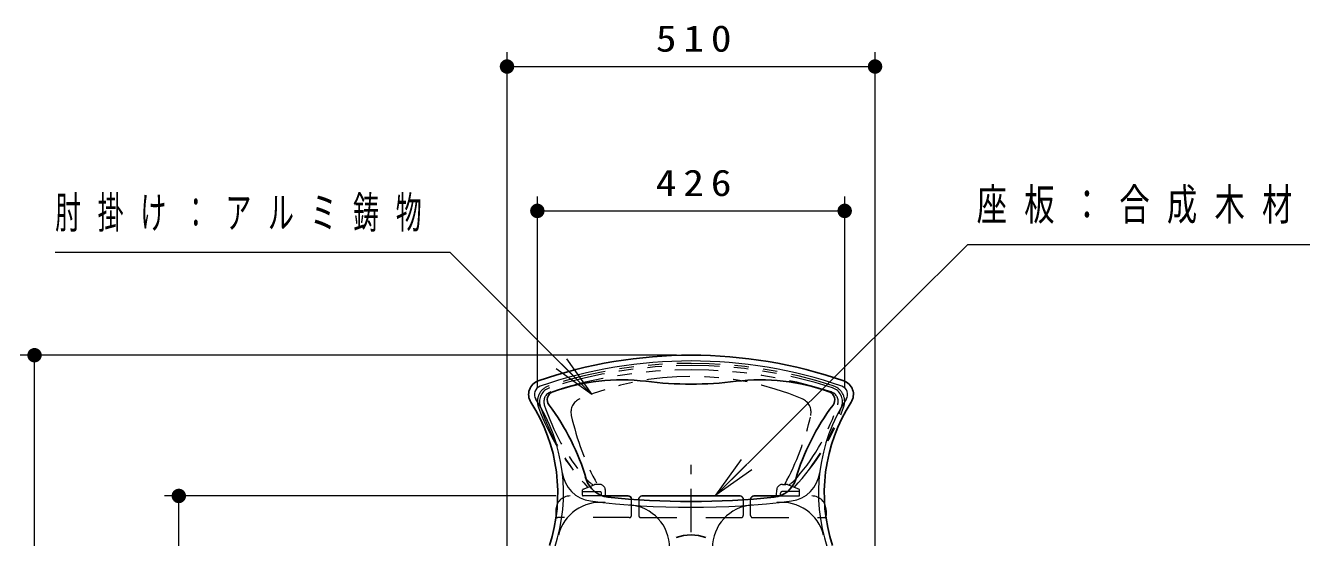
# Model space of a CAD drawing. Units: millimetres on the paper, scale 1:20. Extents: x -385 to 0, y 0 to 267.
# Drawn here: x -157 to -68.6, y 124.1 to 159.5 of the extents above; entities that cross this region are included whole.
import ezdxf

# ---------------------------------------------------------------- set-up
doc = ezdxf.new("R2010")
doc.units = ezdxf.units.MM
for name, pattern in [('USER1', [4.5, 2.5, -2]), ('USER2', [6, 3, -1, 1, -1]), ('USER3', [8, 3, -1, 1, -1, 1, -1])]:
    doc.linetypes.add(name, pattern=pattern)
doc.layers.add('1_20', color=7, linetype='Continuous', lineweight=25)
doc.styles.add('ＭＳ ゴシック', font='')
doc.styles.get('ＭＳ ゴシック').set_extended_font_data('MS Gothic')

# ---------------------------------------------------------------- blocks, each defined once
blk = doc.blocks.new('filled_dot')
at = {"color": 0, "linetype": 'Continuous', "lineweight": -2, "const_width": 1.25}
blk.add_lwpolyline([(-0.625, 0, 1), (0.625, 0, 1)], format="xyb", close=True, dxfattribs=at)

msp = doc.modelspace()

# ---------------------------------------------------------------- linework, layer by layer
at = {"layer": '1_20', "lineweight": 13}
for p, q in [((-123.632, 108.865), (-123.632, 157.69)), ((-98.125, 108.865), (-98.125, 157.69)), ((-123.632, 156.69), (-98.125, 156.69)), ((-121.529, 134.478), (-121.529, 147.69)), ((-100.229, 134.478), (-100.229, 147.69)), ((-121.529, 146.69), (-100.229, 146.69)), ((-111.879, 136.69), (-157.379, 136.69)), ((-156.379, 106.44), (-156.379, 136.69)), ((-119.51, 136.447), (-117.742, 133.973)), ((-117.742, 133.973), (-120.217, 135.74)), ((-117.742, 133.973), (-119.863, 136.094)), ((-109.148, 126.986), (-107.375, 129.457)), ((-109.148, 126.986), (-107.022, 129.103)), ((-106.669, 128.749), (-109.148, 126.986)), ((-120.254, 126.94), (-147.379, 126.94)), ((-146.379, 106.44), (-146.379, 126.94))]:
    msp.add_line(p, q, dxfattribs=at)
at = {"layer": '1_20', "linetype": 'USER2', "lineweight": 13}
msp.add_line((-110.879, 106.44), (-110.879, 129.106), dxfattribs=at)
at = {"layer": '1_20', "color": 2, "linetype": 'USER3', "lineweight": 13}
for p, q in [((-118.404, 126.992), (-118.391, 127.358)), ((-118.36, 127.402), (-117.594, 127.711)), ((-117.216, 127.74), (-117.445, 127.74)), ((-116.804, 126.992), (-116.817, 127.354)), ((-104.954, 126.992), (-104.941, 127.354)), ((-104.542, 127.74), (-104.313, 127.74)), ((-103.398, 127.402), (-104.163, 127.711)), ((-103.354, 126.992), (-103.367, 127.358)), ((-116.854, 126.94), (-118.354, 126.94)), ((-118.347, 127.24), (-117.186, 127.24)), ((-117.079, 126.94), (-117.086, 127.144)), ((-104.904, 126.94), (-103.404, 126.94)), ((-104.679, 126.94), (-104.672, 127.144)), ((-103.411, 127.24), (-104.572, 127.24))]:
    msp.add_line(p, q, dxfattribs=at)
at = {"layer": '1_20', "color": 3, "linetype": 'USER1', "lineweight": 13}
for p, q in [((-115.254, 126.94), (-119.254, 126.94)), ((-115.004, 125.59), (-115.004, 126.69)), ((-114.504, 126.69), (-114.504, 125.59)), ((-114.254, 126.94), (-107.504, 126.94)), ((-107.254, 126.69), (-107.254, 125.59)), ((-106.754, 125.59), (-106.754, 126.69)), ((-106.504, 126.94), (-102.504, 126.94)), ((-120.254, 125.94), (-120.254, 125.59)), ((-101.504, 125.94), (-101.504, 125.59)), ((-115.154, 125.44), (-120.104, 125.44)), ((-114.354, 125.44), (-107.404, 125.44)), ((-106.604, 125.44), (-101.654, 125.44))]:
    msp.add_line(p, q, dxfattribs=at)
at = {"layer": '1_20'}
for p, q in [((-117.018, 126.94), (-115.254, 126.94)), ((-114.254, 126.94), (-107.504, 126.94)), ((-106.504, 126.94), (-104.74, 126.94))]:
    msp.add_line(p, q, dxfattribs=at)
at = {"layer": '1_20', "color": 3}
msp.add_line((-107.254, 126.69), (-107.254, 126.673), dxfattribs=at)
at = {"layer": '1_20', "lineweight": 13}
for points in [[(-109.148, 126.986), (-91.697, 144.363), (-58.079, 144.363)], [(-117.742, 133.973), (-127.579, 143.81), (-154.955, 143.81)]]:
    msp.add_lwpolyline(points, dxfattribs=at)
at = {"layer": '1_20', "color": 4}
for centre, radius, start, end in [((-110.879, 104.19), 32.5, 70.99756, 109.00244), ((-121.136, 133.974), 1, 109.00244, 212.90244), ((-115.714, 120.986), 14, 82.98879, 109.75334), ((-110.879, 160.301), 25.611, 262.98879, 277.01121), ((-106.044, 120.986), 14, 70.24666, 97.01121), ((-100.622, 133.974), 1, 327.09756, 70.99756), ((-120.243, 133.598), 0.6, 109.75334, 217.08167), ((-101.515, 133.598), 0.6, 322.91833, 70.24666), ((-131.715, 127.129), 11.6, 341.7907, 32.90244), ((-133.486, 123.589), 16, 16.3921, 37.08167), ((-88.272, 123.589), 16, 142.91833, 163.6079), ((-90.043, 127.129), 11.6, 147.09756, 198.2093), ((-116.457, 128.598), 1.75, 196.3921, 263.941), ((-105.3, 128.598), 1.75, 276.059, 343.6079), ((-110.879, 181.153), 54.6, 263.941, 276.059), ((-110.879, 121.163), 3.077, 70.54484, 109.45516)]:
    msp.add_arc(centre, radius, start, end, dxfattribs=at)
at = {"layer": '1_20', "color": 4, "lineweight": 13}
for centre, radius, start, end in [((-110.879, 104.19), 32.1, 70.99756, 109.00244), ((-121.136, 133.974), 0.6, 109.00244, 212.90244), ((-100.622, 133.974), 0.6, 327.09756, 70.99756), ((-131.715, 127.129), 12, 341.7907, 32.90244), ((-90.043, 127.129), 12, 147.09756, 198.2093), ((-117.566, 128.828), 2.25, 186.84879, 262.71685), ((-104.192, 128.828), 2.25, 277.28315, 353.15121), ((-117.162, 123.494), 3, 83.78139, 165.97565), ((-110.879, 181.153), 55, 262.71685, 277.28315), ((-104.596, 123.494), 3, 14.02435, 96.21861), ((-115.354, 123.326), 3, 0, 85.57494), ((-106.404, 123.326), 3, 94.42506, 180)]:
    msp.add_arc(centre, radius, start, end, dxfattribs=at)
at = {"layer": '1_20', "color": 2, "linetype": 'USER3', "lineweight": 13}
for centre, radius, start, end in [((-110.879, 104.144), 31.983, 72.05475, 107.94525), ((-110.879, 104.144), 31.833, 72.05475, 107.94525), ((-110.879, 104.144), 31.533, 72.05475, 107.94525), ((-120.379, 133.478), 1.15, 107.94525, 200.35039), ((-120.379, 133.478), 1, 107.94525, 197.79469), ((-110.879, 115.459), 19.768, 67.03158, 112.96842), ((-101.379, 133.478), 1, 342.20531, 72.05475), ((-101.379, 133.478), 1.15, 339.64961, 72.05475), ((-120.379, 133.478), 0.7, 107.94525, 197.79469), ((-118.203, 132.74), 1, 112.96842, 192.69072), ((-103.555, 132.74), 1, 347.30928, 67.03158), ((-101.379, 133.478), 0.7, 342.20531, 72.05475), ((-105.987, 138.816), 16.5, 200.35039, 223.1286), ((-107.049, 137.756), 15, 197.79469, 222.94832), ((-107.049, 137.756), 14.7, 197.79469, 220.40139), ((-114.709, 137.756), 15, 317.05168, 342.20531), ((-115.771, 138.816), 16.5, 316.8714, 339.64961), ((-114.709, 137.756), 14.7, 319.59861, 342.20531), ((-101.13, 136.584), 18.5, 192.69072, 208.55868), ((-120.628, 136.584), 18.5, 331.44132, 347.30928), ((-118.341, 127.356), 0.05, 111.97029, 178), ((-115.768, 130.335), 3.25, 220.40139, 234.55074), ((-117.445, 127.34), 0.4, 90, 111.97029), ((-117.216, 127.34), 0.4, 2, 90), ((-104.542, 127.34), 0.4, 90, 178), ((-104.313, 127.34), 0.4, 68.02971, 90), ((-105.99, 130.335), 3.25, 305.44926, 319.59861), ((-103.417, 127.356), 0.05, 2, 68.02971), ((-118.354, 126.99), 0.05, 178, 270), ((-118.347, 127.19), 0.05, 90, 178), ((-117.186, 127.14), 0.1, 2, 90), ((-116.854, 126.99), 0.05, 270, 2), ((-104.904, 126.99), 0.05, 178, 270), ((-104.572, 127.14), 0.1, 90, 178), ((-103.411, 127.19), 0.05, 2, 90), ((-103.404, 126.99), 0.05, 270, 2)]:
    msp.add_arc(centre, radius, start, end, dxfattribs=at)
at = {"layer": '1_20', "color": 3, "linetype": 'USER1', "lineweight": 13}
for centre, radius, start, end in [((-119.254, 125.94), 1, 90, 180), ((-115.254, 126.69), 0.25, 0, 90), ((-114.254, 126.69), 0.25, 90, 180), ((-107.504, 126.69), 0.25, 0, 90), ((-106.504, 126.69), 0.25, 90, 180), ((-102.504, 125.94), 1, 0, 90), ((-120.104, 125.59), 0.15, 180, 270), ((-115.154, 125.59), 0.15, 270, 0), ((-114.354, 125.59), 0.15, 180, 270), ((-107.404, 125.59), 0.15, 270, 0), ((-106.604, 125.59), 0.15, 180, 270), ((-101.654, 125.59), 0.15, 270, 0)]:
    msp.add_arc(centre, radius, start, end, dxfattribs=at)
at = {"layer": '1_20'}
for centre, start, end in [((-115.254, 126.69), 4.30178, 90), ((-114.254, 126.69), 90, 180), ((-107.504, 126.69), 0, 90), ((-106.504, 126.69), 90, 175.69822)]:
    msp.add_arc(centre, 0.25, start, end, dxfattribs=at)

# ---------------------------------------------------------------- block references
at = {"layer": '1_20', "lineweight": 13, "xscale": 0.4, "yscale": 0.4}
for p in [(-123.632, 156.69), (-121.529, 146.69)]:
    msp.add_blockref('filled_dot', p, dxfattribs=at)
for p, rotation in [((-98.125, 156.69), 180), ((-100.229, 146.69), 180), ((-156.379, 136.69), 270), ((-146.379, 126.94), 270)]:
    msp.add_blockref('filled_dot', p, dxfattribs=dict(at, rotation=rotation))

# ---------------------------------------------------------------- texts
at = {"layer": '1_20', "style": 'ＭＳ ゴシック'}
for s, insert, char_height, attachment_point in [('\\T1.33;\\W1.15;510', (-110.458, 157.69), 1.833, 8), ('\\T1.33;\\W1.15;426', (-110.462, 147.69), 1.833, 8), ('\\T1.64;\\W0.6;肘掛け：アルミ鋳物', (-154.955, 146.46), 2.199, 4), ('\\T1.57;\\W0.7;座板：合成木材\u300030ｔ', (-91.079, 147.013), 2.199, 4)]:
    msp.add_mtext(s, dxfattribs=dict(at, insert=insert, char_height=char_height, attachment_point=attachment_point))

doc.saveas('drawing.dxf')
